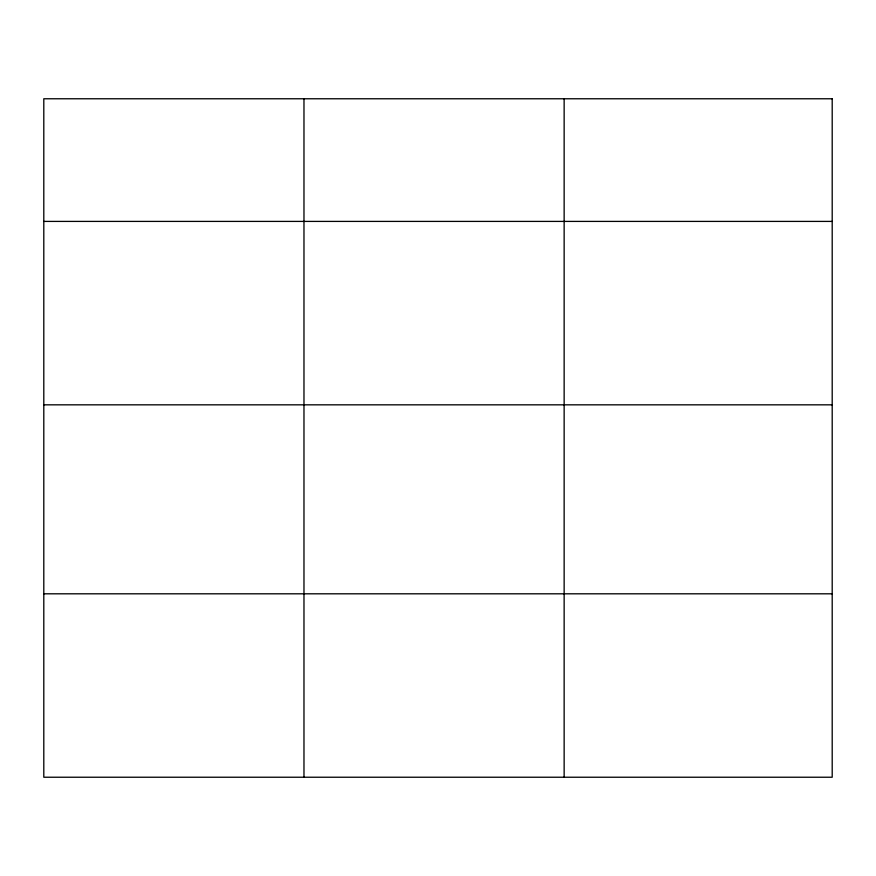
<?xml version="1.0" encoding="UTF-8"?>
<svg xmlns="http://www.w3.org/2000/svg" width="876" height="876" viewBox="0 0 876 876"><rect width="100%" height="100%" fill="white"/><g stroke="black" fill="none" stroke-linecap="round" stroke-linejoin="round"><path stroke-width="1.31" d="M43.8 221.409L832.2 221.409M43.8 404.832L832.2 404.832M43.8 593.808L832.2 593.808M564.144 98.769L564.144 777.231M303.972 98.769L303.972 777.231M832.2 98.769L43.8 98.769L43.8 777.231L832.2 777.231L832.2 98.769"/></g></svg>
